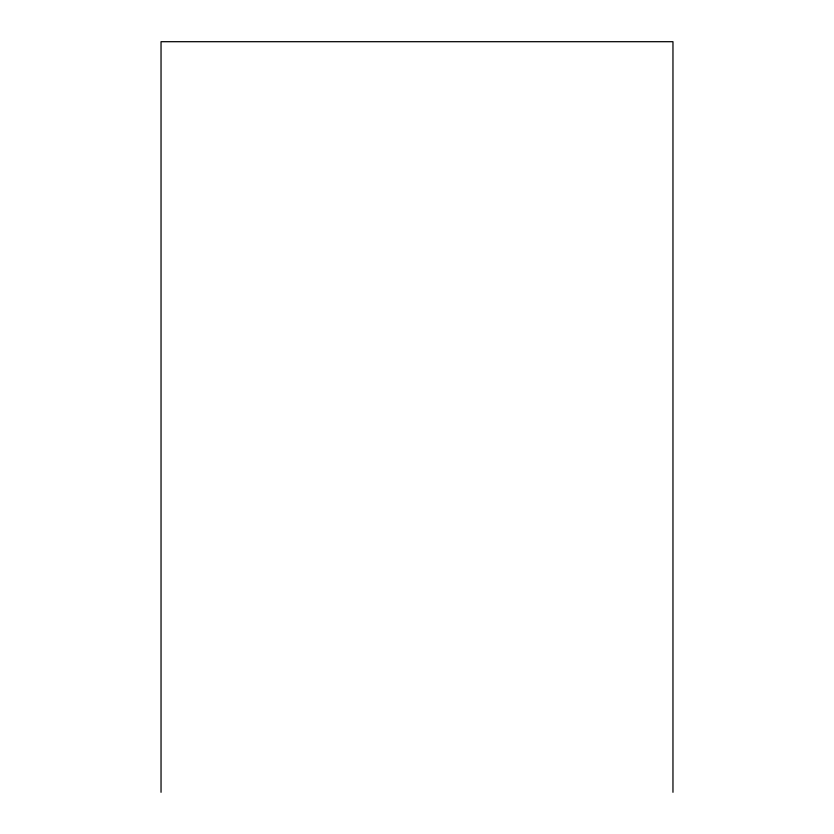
<?xml version="1.0" encoding="UTF-8"?>
<svg xmlns="http://www.w3.org/2000/svg" width="834" height="834" viewBox="0 0 834 834"><rect width="100%" height="100%" fill="white"/><g stroke="black" fill="none" stroke-linecap="round" stroke-linejoin="round"><path stroke-width="1.25" d="M672.965 792.3L672.965 41.7L161.035 41.7L161.035 792.3"/></g></svg>
